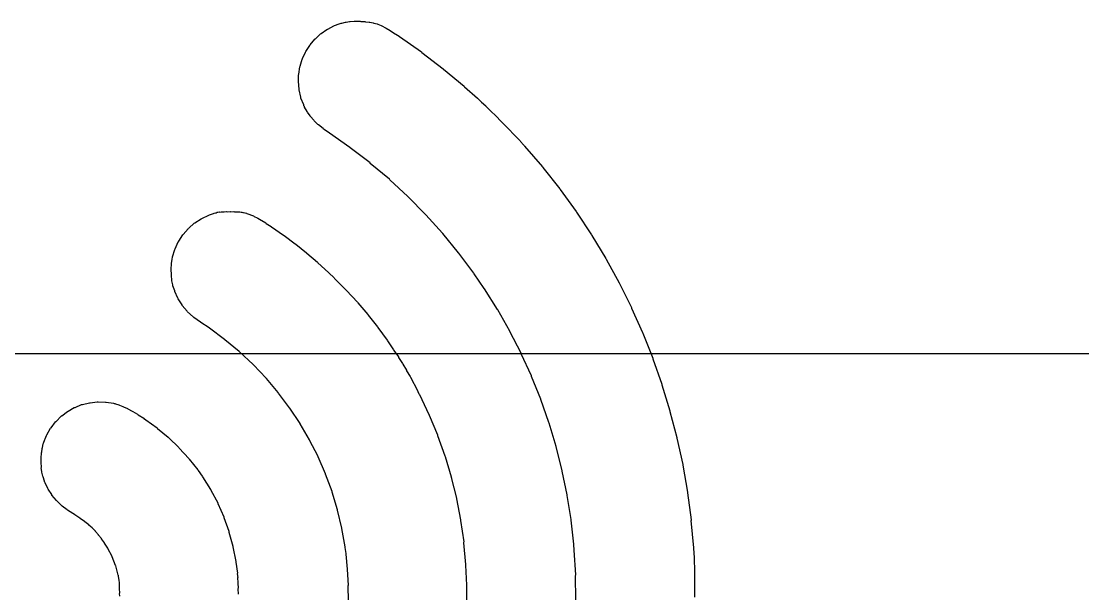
# Model space of a CAD drawing. Extents: x 89 to 133.4, y -135.3 to -104.8.
# Drawn here: x 100.039 to 103.138, y -129.901 to -128.229 of the extents above; entities that cross this region are included whole.
import ezdxf

# ---------------------------------------------------------------- set-up
doc = ezdxf.new("R2010")
doc.units = 0
doc.layers.add('BLACK', color=7, linetype='CONTINUOUS')

msp = doc.modelspace()

# ---------------------------------------------------------------- linework, layer by layer
at = {"layer": 'BLACK', "linetype": 'CONTINUOUS'}
for p, q in [((100.914535, -128.265035), (100.931369, -128.252811)), ((100.931369, -128.252811), (100.933154, -128.252024)), ((100.933154, -128.252024), (100.933432, -128.252072)), ((100.933432, -128.252072), (100.951811, -128.24235)), ((100.951811, -128.24235), (100.953689, -128.241822)), ((100.953689, -128.241822), (100.95373, -128.241835)), ((100.95373, -128.241835), (100.959249, -128.239418)), ((100.959249, -128.239418), (100.961169, -128.239076)), ((100.961169, -128.239076), (100.961178, -128.23908)), ((100.961178, -128.23908), (100.972665, -128.234957)), ((100.972665, -128.234957), (100.9746, -128.234715)), ((100.9746, -128.234715), (100.97465, -128.23474)), ((100.97465, -128.23474), (100.98506, -128.23183)), ((100.98506, -128.23183), (100.987008, -128.231734)), ((100.987008, -128.231734), (100.987097, -128.231787)), ((100.987097, -128.231787), (100.997505, -128.22991)), ((100.997505, -128.22991), (100.999453, -128.229998)), ((100.999453, -128.229998), (100.999535, -128.230058)), ((100.999535, -128.230058), (101.010955, -128.22907)), ((101.010955, -128.22907), (101.012887, -128.229334)), ((101.012887, -128.229334), (101.012929, -128.229372)), ((101.012929, -128.229372), (101.026386, -128.229149)), ((101.026386, -128.229149), (101.027175, -128.229311)), ((101.027175, -128.229311), (101.028662, -128.229218)), ((101.028662, -128.229218), (101.030323, -128.229603)), ((101.030323, -128.229603), (101.04238, -128.229967)), ((101.04238, -128.229967), (101.044269, -128.230452)), ((101.044269, -128.230452), (101.044279, -128.230463)), ((101.044279, -128.230463), (101.054915, -128.231392)), ((101.054915, -128.231392), (101.056773, -128.231988)), ((101.056773, -128.231988), (101.056813, -128.232039)), ((101.056813, -128.232039), (101.066714, -128.233709)), ((101.066714, -128.233709), (101.068517, -128.234454)), ((101.068517, -128.234454), (101.068572, -128.234536)), ((101.068572, -128.234536), (101.078246, -128.237132)), ((101.078246, -128.237132), (101.07997, -128.238045)), ((101.07997, -128.238045), (101.080019, -128.238137)), ((101.080019, -128.238137), (101.089953, -128.241852)), ((101.089953, -128.241852), (101.091583, -128.242923)), ((101.091583, -128.242923), (101.091614, -128.242997)), ((101.091614, -128.242997), (101.102291, -128.248037)), ((101.102291, -128.248037), (101.103829, -128.249237)), ((101.103829, -128.249237), (101.103842, -128.249276)), ((101.103842, -128.249276), (101.115752, -128.255853)), ((101.115752, -128.255853), (101.117214, -128.257144)), ((101.117214, -128.257144), (101.117215, -128.257149)), ((101.117215, -128.257149), (101.130864, -128.265486)), ((100.882644, -128.298061), (100.895754, -128.281728)), ((100.895754, -128.281728), (100.897268, -128.280498)), ((100.897268, -128.280498), (100.897524, -128.280473)), ((100.897524, -128.280473), (100.912605, -128.266046)), ((100.912605, -128.266046), (100.914266, -128.265025)), ((100.914266, -128.265025), (100.914535, -128.265035)), ((101.130864, -128.265486), (101.132073, -128.266644)), ((101.132073, -128.266644), (101.141662, -128.272705)), ((101.141662, -128.272705), (101.143041, -128.274085)), ((101.143041, -128.274085), (101.143049, -128.274128)), ((101.143049, -128.274128), (101.206967, -128.318875)), ((100.860226, -128.338411), (100.868743, -128.319147)), ((100.868743, -128.319147), (100.86989, -128.317569)), ((100.86989, -128.317569), (100.87013, -128.31748)), ((100.87013, -128.31748), (100.881054, -128.299533)), ((100.881054, -128.299533), (100.882396, -128.298118)), ((100.882396, -128.298118), (100.882644, -128.298061)), ((101.206967, -128.318875), (101.208309, -128.32029)), ((101.208309, -128.32029), (101.208323, -128.320372)), ((101.208323, -128.320372), (101.270336, -128.367643)), ((100.853179, -128.360542), (100.859066, -128.340253)), ((100.859066, -128.340253), (100.859992, -128.338536)), ((100.859992, -128.338536), (100.860226, -128.338411)), ((100.849248, -128.383496), (100.852275, -128.362535)), ((100.852275, -128.362535), (100.852954, -128.360706)), ((100.852954, -128.360706), (100.853179, -128.360542)), ((101.270336, -128.367643), (101.271619, -128.369112)), ((101.271619, -128.369112), (101.271629, -128.369193)), ((101.271629, -128.369193), (101.332002, -128.419198)), ((100.847954, -128.40535), (100.848172, -128.403412)), ((100.850179, -128.427651), (100.847954, -128.40535)), ((100.848172, -128.403412), (100.848312, -128.403245)), ((100.848312, -128.403245), (100.848624, -128.385558)), ((100.848624, -128.385558), (100.849073, -128.38366)), ((100.849073, -128.38366), (100.849248, -128.383496)), ((100.850029, -128.42789), (100.850179, -128.427651)), ((100.850082, -128.42984), (100.850029, -128.42789)), ((100.8553, -128.451275), (100.850082, -128.42984)), ((101.332002, -128.419198), (101.333226, -128.420718)), ((101.333226, -128.420718), (101.33323, -128.420767)), ((101.33323, -128.420767), (101.370697, -128.453753)), ((100.855182, -128.451542), (100.8553, -128.451275)), ((100.855512, -128.453464), (100.855182, -128.451542)), ((100.863621, -128.473686), (100.855512, -128.453464)), ((100.863577, -128.473814), (100.863621, -128.473686)), ((100.864063, -128.475703), (100.863577, -128.473814)), ((100.865675, -128.478595), (100.864063, -128.475703)), ((101.370697, -128.453753), (101.371739, -128.455137)), ((101.371739, -128.455137), (101.381896, -128.464201)), ((101.381896, -128.464201), (101.382897, -128.465593)), ((101.382897, -128.465593), (101.394798, -128.476567)), ((100.866083, -128.47989), (100.865675, -128.478595)), ((100.87336, -128.492514), (100.866083, -128.47989)), ((100.873333, -128.492662), (100.87336, -128.492514)), ((100.874102, -128.494454), (100.873333, -128.492662)), ((100.882296, -128.505846), (100.874102, -128.494454)), ((100.882284, -128.506011), (100.882296, -128.505846)), ((100.883241, -128.507711), (100.882284, -128.506011)), ((101.394798, -128.476567), (101.395778, -128.477971)), ((101.395778, -128.477971), (101.408965, -128.490408)), ((101.408965, -128.490408), (101.40993, -128.491817)), ((101.40993, -128.491817), (101.423946, -128.50526)), ((101.423946, -128.50526), (101.4249, -128.506676)), ((101.4249, -128.506676), (101.439287, -128.520669)), ((100.892758, -128.518321), (100.883241, -128.507711)), ((100.892762, -128.518471), (100.892758, -128.518321)), ((100.893886, -128.520065), (100.892762, -128.518471)), ((100.905154, -128.530348), (100.893886, -128.520065)), ((100.905166, -128.530458), (100.905154, -128.530348)), ((100.906419, -128.531953), (100.905166, -128.530458)), ((100.919886, -128.542368), (100.906419, -128.531953)), ((101.439287, -128.520669), (101.440232, -128.522091)), ((101.440232, -128.522091), (101.454534, -128.536173)), ((101.454534, -128.536173), (101.455469, -128.537599)), ((101.455469, -128.537599), (101.46923, -128.551309)), ((100.919898, -128.542433), (100.919886, -128.542368)), ((100.921241, -128.543848), (100.919898, -128.542433)), ((100.937467, -128.554917), (100.921241, -128.543848)), ((100.938616, -128.556124), (100.937467, -128.554917)), ((100.998055, -128.597517), (100.938616, -128.556124)), ((101.46923, -128.551309), (101.470151, -128.552733)), ((101.470151, -128.552733), (101.48292, -128.565618)), ((101.48292, -128.565618), (101.483823, -128.567037)), ((101.483823, -128.567037), (101.495149, -128.578639)), ((100.999042, -128.59865), (100.998055, -128.597517)), ((101.057048, -128.64297), (100.999042, -128.59865)), ((101.495149, -128.578639), (101.496027, -128.580049)), ((101.496027, -128.580049), (101.505467, -128.589919)), ((101.505467, -128.589919), (101.505908, -128.590647)), ((101.505908, -128.590647), (101.507286, -128.591953)), ((101.507286, -128.591953), (101.508277, -128.593633)), ((101.508277, -128.593633), (101.508275, -128.593668)), ((101.508275, -128.593668), (101.560693, -128.654477)), ((101.057979, -128.644142), (101.057048, -128.64297)), ((101.113597, -128.690749), (101.057979, -128.644142)), ((101.560693, -128.654477), (101.561646, -128.656179)), ((101.561646, -128.656179), (101.561639, -128.656263)), ((101.561639, -128.656263), (101.611289, -128.718848)), ((101.114472, -128.691959), (101.113597, -128.690749)), ((101.167711, -128.740866), (101.114472, -128.691959)), ((101.611289, -128.718848), (101.612172, -128.720588)), ((101.612172, -128.720588), (101.612161, -128.720672)), ((101.612161, -128.720672), (101.658985, -128.784932)), ((101.168531, -128.742116), (101.167711, -128.740866)), ((101.21941, -128.793338), (101.168531, -128.742116)), ((100.618161, -128.786249), (100.622348, -128.785629)), ((100.622348, -128.785629), (100.62397, -128.785792)), ((100.62397, -128.785792), (100.629467, -128.785322)), ((100.629467, -128.785322), (100.631016, -128.785563)), ((100.631016, -128.785563), (100.638527, -128.785199)), ((100.638527, -128.785199), (100.639989, -128.78547)), ((100.639989, -128.78547), (100.648536, -128.785178)), ((100.648536, -128.785178), (100.65, -128.785466)), ((100.65, -128.785466), (100.659864, -128.785209)), ((100.659864, -128.785209), (100.66128, -128.785494)), ((100.66128, -128.785494), (100.66855, -128.78535)), ((100.66855, -128.78535), (100.66996, -128.785654)), ((101.658985, -128.784932), (101.659795, -128.786706)), ((100.5459, -128.818145), (100.564121, -128.805743)), ((100.564121, -128.805743), (100.565928, -128.805009)), ((100.565928, -128.805009), (100.566201, -128.805065)), ((100.566201, -128.805065), (100.58634, -128.795092)), ((100.58634, -128.795092), (100.58823, -128.794612)), ((100.58823, -128.794612), (100.588377, -128.794664)), ((100.588377, -128.794664), (100.600324, -128.79015)), ((100.600324, -128.79015), (100.601812, -128.789938)), ((100.601812, -128.789938), (100.606198, -128.788401)), ((100.606198, -128.788401), (100.607561, -128.788275)), ((100.607561, -128.788275), (100.611292, -128.787122)), ((100.611292, -128.787122), (100.612864, -128.787046)), ((100.612864, -128.787046), (100.616483, -128.786208)), ((100.616483, -128.786208), (100.618161, -128.786249)), ((100.66996, -128.785654), (100.675347, -128.785673)), ((100.675347, -128.785673), (100.676814, -128.786039)), ((100.676814, -128.786039), (100.68099, -128.786261)), ((100.68099, -128.786261), (100.682519, -128.786737)), ((100.682519, -128.786737), (100.686155, -128.7872)), ((100.686155, -128.7872), (100.687621, -128.787785)), ((100.687621, -128.787785), (100.691407, -128.788549)), ((100.691407, -128.788549), (100.692577, -128.789114)), ((100.692577, -128.789114), (100.696178, -128.789974)), ((100.696178, -128.789974), (100.697712, -128.790788)), ((100.697712, -128.790788), (100.706626, -128.793534)), ((100.706626, -128.793534), (100.708314, -128.794512)), ((100.708314, -128.794512), (100.708321, -128.794526)), ((100.708321, -128.794526), (100.717077, -128.797865)), ((100.717077, -128.797865), (100.718698, -128.798951)), ((100.718698, -128.798951), (100.718707, -128.798972)), ((100.718707, -128.798972), (100.727943, -128.80322)), ((100.727943, -128.80322), (100.72949, -128.804409)), ((100.72949, -128.804409), (100.729494, -128.80442)), ((100.729494, -128.80442), (100.739725, -128.809863)), ((100.739725, -128.809863), (100.741182, -128.811116)), ((100.741182, -128.811116), (100.752955, -128.818065)), ((101.220172, -128.794624), (101.21941, -128.793338)), ((101.268707, -128.848181), (101.220172, -128.794624)), ((101.659795, -128.786706), (101.659781, -128.786789)), ((101.659781, -128.786789), (101.703748, -128.852655)), ((100.512025, -128.85171), (100.52596, -128.834982)), ((100.52596, -128.834982), (100.527495, -128.833779)), ((100.527495, -128.833779), (100.527777, -128.833757)), ((100.527777, -128.833757), (100.54393, -128.819105)), ((100.54393, -128.819105), (100.545618, -128.818127)), ((100.545618, -128.818127), (100.5459, -128.818145)), ((100.752955, -128.818065), (100.754305, -128.819328)), ((100.754305, -128.819328), (100.768182, -128.828109)), ((100.768182, -128.828109), (100.768238, -128.828165)), ((100.768238, -128.828165), (100.768312, -128.828197)), ((100.768312, -128.828197), (100.769635, -128.829544)), ((100.769635, -128.829544), (100.804692, -128.853506)), ((100.488395, -128.893838), (100.497427, -128.873476)), ((100.497427, -128.873476), (100.498574, -128.871899)), ((100.498574, -128.871899), (100.498836, -128.871802)), ((100.498836, -128.871802), (100.510398, -128.853174)), ((100.510398, -128.853174), (100.511751, -128.85177)), ((100.511751, -128.85177), (100.512025, -128.85171)), ((100.804692, -128.853506), (100.806045, -128.854911)), ((100.806045, -128.854911), (100.806052, -128.854951)), ((100.806052, -128.854951), (100.838884, -128.878985)), ((101.269408, -128.849498), (101.268707, -128.848181)), ((101.315608, -128.905397), (101.269408, -128.849498)), ((101.703748, -128.852655), (101.704485, -128.854461)), ((101.704485, -128.854461), (101.704468, -128.854544)), ((101.704468, -128.854544), (101.745553, -128.921944)), ((100.48092, -128.917505), (100.487231, -128.895686)), ((100.487231, -128.895686), (100.488153, -128.893968)), ((100.488153, -128.893968), (100.488395, -128.893838)), ((100.838884, -128.878985), (100.840191, -128.880433)), ((100.840191, -128.880433), (100.840198, -128.880481)), ((100.840198, -128.880481), (100.871622, -128.905247)), ((100.871622, -128.905247), (100.872876, -128.906742)), ((100.872876, -128.906742), (100.872881, -128.906791)), ((100.872881, -128.906791), (100.903705, -128.932949)), ((101.316252, -128.906749), (101.315608, -128.905397)), ((101.360126, -128.965001), (101.316252, -128.906749)), ((100.477028, -128.952648), (100.477271, -128.938548)), ((100.477271, -128.938548), (100.477726, -128.936651)), ((100.477726, -128.936651), (100.477799, -128.936582)), ((100.477799, -128.936582), (100.479079, -128.924023)), ((100.479079, -128.924023), (100.479563, -128.922569)), ((100.479563, -128.922569), (100.480022, -128.919392)), ((100.480022, -128.919392), (100.480783, -128.917596)), ((100.480783, -128.917596), (100.48092, -128.917505)), ((100.903705, -128.932949), (100.904904, -128.934488)), ((100.904904, -128.934488), (100.904907, -128.934533)), ((100.904907, -128.934533), (100.935936, -128.962746)), ((101.745553, -128.921944), (101.746215, -128.923779)), ((101.746215, -128.923779), (101.746194, -128.923861)), ((101.746194, -128.923861), (101.784366, -128.992729)), ((100.476661, -128.954626), (100.476979, -128.952702)), ((100.477445, -128.969179), (100.476661, -128.954626)), ((100.476979, -128.952702), (100.477028, -128.952648)), ((100.477218, -128.971185), (100.477395, -128.969242)), ((100.479002, -128.985103), (100.477218, -128.971185)), ((100.477395, -128.969242), (100.477445, -128.969179)), ((100.935936, -128.962746), (100.937033, -128.964256)), ((100.937033, -128.964256), (100.952345, -128.97862)), ((101.36073, -128.966414), (101.360126, -128.965001)), ((101.390619, -129.009373), (101.36073, -128.966414)), ((100.478933, -128.985208), (100.479002, -128.985103)), ((100.478935, -128.987158), (100.478933, -128.985208)), ((100.481669, -128.999299), (100.478935, -128.987158)), ((100.481599, -128.999434), (100.481669, -128.999299)), ((100.48181, -129.001373), (100.481599, -128.999434)), ((100.486911, -129.016532), (100.48181, -129.001373)), ((100.952345, -128.97862), (100.953455, -128.980224)), ((100.953455, -128.980224), (100.953455, -128.980245)), ((100.953455, -128.980245), (100.987509, -129.014231)), ((101.784366, -128.992729), (101.784952, -128.99459)), ((101.784952, -128.99459), (101.784927, -128.994672)), ((101.784927, -128.994672), (101.82016, -129.064936)), ((100.486841, -129.016718), (100.486911, -129.016532)), ((100.487274, -129.01862), (100.486841, -129.016718)), ((100.49621, -129.037776), (100.487274, -129.01862)), ((100.987509, -129.014231), (100.988582, -129.01586)), ((100.988582, -129.01586), (100.988581, -129.015913)), ((100.988581, -129.015913), (101.020031, -129.049573)), ((101.391155, -129.010778), (101.390619, -129.009373)), ((101.429349, -129.07088), (101.391155, -129.010778)), ((100.496148, -129.038051), (100.49621, -129.037776)), ((100.496843, -129.039874), (100.496148, -129.038051)), ((100.508256, -129.057406), (100.496843, -129.039874)), ((100.508233, -129.057685), (100.508256, -129.057406)), ((100.509176, -129.059393), (100.508233, -129.057685)), ((100.523204, -129.075499), (100.509176, -129.059393)), ((101.020031, -129.049573), (101.021046, -129.051239)), ((101.021046, -129.051239), (101.021043, -129.051299)), ((101.021043, -129.051299), (101.050436, -129.085292)), ((100.523216, -129.075756), (100.523204, -129.075499)), ((100.524373, -129.077327), (100.523216, -129.075756)), ((100.541169, -129.092208), (100.524373, -129.077327)), ((100.541204, -129.092425), (100.541169, -129.092208)), ((100.542531, -129.093854), (100.541204, -129.092425)), ((100.562124, -129.107609), (100.542531, -129.093854)), ((101.050436, -129.085292), (101.051386, -129.086995)), ((101.051386, -129.086995), (101.05138, -129.087059)), ((101.05138, -129.087059), (101.07927, -129.122049)), ((101.429818, -129.072298), (101.429349, -129.07088)), ((101.465246, -129.134099), (101.429818, -129.072298)), ((101.82016, -129.064936), (101.820668, -129.066819)), ((101.820668, -129.066819), (101.82064, -129.0669)), ((101.82064, -129.0669), (101.852904, -129.138495)), ((100.562128, -129.107627), (100.562124, -129.107609)), ((100.563503, -129.10901), (100.562128, -129.107627)), ((100.587743, -129.124898), (100.563503, -129.10901)), ((100.588683, -129.125934), (100.587743, -129.124898)), ((100.632707, -129.158097), (100.588683, -129.125934)), ((101.07927, -129.122049), (101.080151, -129.12379)), ((101.080151, -129.12379), (101.080143, -129.123851)), ((101.080143, -129.123851), (101.107084, -129.160512)), ((101.465649, -129.135536), (101.465246, -129.134099)), ((101.498254, -129.198892), (101.465649, -129.135536)), ((101.852904, -129.138495), (101.853334, -129.140397)), ((101.853334, -129.140397), (101.853302, -129.140478)), ((101.853302, -129.140478), (101.882568, -129.213333)), ((100.633575, -129.159175), (100.632707, -129.158097)), ((100.675426, -129.193704), (100.633575, -129.159175)), ((101.107084, -129.160512), (101.107896, -129.162286)), ((101.107896, -129.162286), (101.107892, -129.16231)), ((101.107892, -129.16231), (101.126064, -129.188537)), ((109.7, -129.2), (91.86358, -129.2)), ((100.67623, -129.194832), (100.675426, -129.193704)), ((100.715834, -129.23161), (100.67623, -129.194832)), ((101.126064, -129.188537), (101.126782, -129.190242)), ((101.126782, -129.190242), (101.139725, -129.209527)), ((101.139725, -129.209527), (101.140398, -129.211212)), ((101.140398, -129.211212), (101.151955, -129.229027)), ((101.498594, -129.20035), (101.498254, -129.198892)), ((101.528326, -129.265119), (101.498594, -129.20035)), ((101.882568, -129.213333), (101.882919, -129.215252)), ((101.882919, -129.215252), (101.882884, -129.21533)), ((101.882884, -129.21533), (101.909123, -129.289378)), ((100.716571, -129.232783), (100.715834, -129.23161)), ((100.753851, -129.27169), (100.716571, -129.232783)), ((101.151955, -129.229027), (101.15261, -129.230748)), ((101.15261, -129.230748), (101.163271, -129.247925)), ((101.163271, -129.247925), (101.163894, -129.249671)), ((101.163894, -129.249671), (101.174168, -129.267079)), ((100.754517, -129.272902), (100.753851, -129.27169)), ((100.78939, -129.313811), (100.754517, -129.272902)), ((101.174168, -129.267079), (101.174753, -129.268842)), ((101.174753, -129.268842), (101.185141, -129.287345)), ((101.528601, -129.266592), (101.528326, -129.265119)), ((101.555407, -129.332634), (101.528601, -129.266592)), ((101.185141, -129.287345), (101.185685, -129.289107)), ((101.185685, -129.289107), (101.196685, -129.309577)), ((101.196685, -129.309577), (101.197085, -129.310957)), ((101.197085, -129.310957), (101.200845, -129.317769)), ((101.909123, -129.289378), (101.909393, -129.29131)), ((101.909393, -129.29131), (101.909356, -129.291386)), ((101.909356, -129.291386), (101.932539, -129.366557)), ((100.217412, -129.348604), (100.237747, -129.343209)), ((100.237747, -129.343209), (100.239695, -129.343117)), ((100.239695, -129.343117), (100.239922, -129.343253)), ((100.239922, -129.343253), (100.261015, -129.340591)), ((100.261015, -129.340591), (100.262958, -129.34076)), ((100.262958, -129.34076), (100.263167, -129.340927)), ((100.263167, -129.340927), (100.284765, -129.34113)), ((100.284765, -129.34113), (100.286668, -129.341557)), ((100.286668, -129.341557), (100.286857, -129.341756)), ((100.286857, -129.341756), (100.308706, -129.344959)), ((100.789988, -129.315065), (100.78939, -129.313811)), ((100.822382, -129.357863), (100.789988, -129.315065)), ((101.200845, -129.317769), (101.201372, -129.319647)), ((101.201372, -129.319647), (101.201359, -129.319685)), ((101.201359, -129.319685), (101.229072, -129.377143)), ((101.555615, -129.334118), (101.555407, -129.332634)), ((101.579441, -129.40129), (101.555615, -129.334118)), ((100.157192, -129.381505), (100.173737, -129.368668)), ((100.173737, -129.368668), (100.175495, -129.367824)), ((100.175495, -129.367824), (100.175757, -129.367861)), ((100.175757, -129.367861), (100.19382, -129.35738)), ((100.19382, -129.35738), (100.195675, -129.356779)), ((100.195675, -129.356779), (100.195928, -129.35685)), ((100.195928, -129.35685), (100.215252, -129.34885)), ((100.215252, -129.34885), (100.21717, -129.3485)), ((100.21717, -129.3485), (100.217412, -129.348604)), ((100.308706, -129.344959), (100.309891, -129.345401)), ((100.309891, -129.345401), (100.312021, -129.345745)), ((100.312021, -129.345745), (100.313742, -129.346541)), ((100.313742, -129.346541), (100.323708, -129.349181)), ((100.323708, -129.349181), (100.325436, -129.350087)), ((100.325436, -129.350087), (100.325469, -129.350148)), ((100.325469, -129.350148), (100.335939, -129.353854)), ((100.335939, -129.353854), (100.337588, -129.354894)), ((100.337588, -129.354894), (100.337613, -129.354951)), ((100.337613, -129.354951), (100.348925, -129.35992)), ((100.348925, -129.35992), (100.350495, -129.361076)), ((100.350495, -129.361076), (100.350509, -129.361115)), ((100.350509, -129.361115), (100.363047, -129.367567)), ((100.363047, -129.367567), (100.364547, -129.368813)), ((100.364547, -129.368813), (100.364552, -129.36883)), ((100.364552, -129.36883), (100.378707, -129.376986)), ((100.822905, -129.359148), (100.822382, -129.357863)), ((100.852738, -129.403713), (100.822905, -129.359148)), ((101.932539, -129.366557), (101.932729, -129.368498)), ((101.932729, -129.368498), (101.932689, -129.368572)), ((101.932689, -129.368572), (101.952786, -129.444799)), ((100.126039, -129.416172), (100.138784, -129.398978)), ((100.138784, -129.398978), (100.140249, -129.39769)), ((100.140249, -129.39769), (100.140522, -129.397653)), ((100.140522, -129.397653), (100.155295, -129.382578)), ((100.155295, -129.382578), (100.156923, -129.381504)), ((100.156923, -129.381504), (100.157192, -129.381505)), ((100.378707, -129.376986), (100.380144, -129.378294)), ((100.380144, -129.378294), (100.396319, -129.388384)), ((100.396319, -129.388384), (100.397254, -129.389292)), ((100.397254, -129.389292), (100.401562, -129.391894)), ((100.401562, -129.391894), (100.40294, -129.393274)), ((100.40294, -129.393274), (100.402951, -129.393334)), ((100.402951, -129.393334), (100.43541, -129.416576)), ((100.853186, -129.405024), (100.852738, -129.403713)), ((100.880383, -129.451235), (100.853186, -129.405024)), ((101.229072, -129.377143), (101.229549, -129.379034)), ((101.229549, -129.379034), (101.229514, -129.379129)), ((101.229514, -129.379129), (101.254057, -129.437195)), ((101.579583, -129.402781), (101.579441, -129.40129)), ((101.600378, -129.470943), (101.579583, -129.402781)), ((100.114096, -129.436825), (100.124497, -129.417727)), ((100.124497, -129.417727), (100.125769, -129.416248)), ((100.125769, -129.416248), (100.126039, -129.416172)), ((100.43541, -129.416576), (100.436731, -129.418012)), ((100.436731, -129.418012), (100.436752, -129.418151)), ((100.436752, -129.418151), (100.468188, -129.444211)), ((100.100653, -129.474435), (100.102984, -129.463431)), ((100.102984, -129.463431), (100.103799, -129.461659)), ((100.103799, -129.461659), (100.103915, -129.461587)), ((100.103915, -129.461587), (100.107477, -129.450576)), ((100.107477, -129.450576), (100.108471, -129.448898)), ((100.108471, -129.448898), (100.108533, -129.448867)), ((100.108533, -129.448867), (100.112812, -129.438483)), ((100.112812, -129.438483), (100.113934, -129.436888)), ((100.113934, -129.436888), (100.114096, -129.436825)), ((100.468188, -129.444211), (100.469405, -129.445736)), ((100.469405, -129.445736), (100.469416, -129.445869)), ((100.469416, -129.445869), (100.499297, -129.474241)), ((100.880754, -129.452571), (100.880383, -129.451235)), ((100.905234, -129.500307), (100.880754, -129.452571)), ((101.254057, -129.437195), (101.25444, -129.439107)), ((101.25444, -129.439107), (101.2544, -129.439202)), ((101.2544, -129.439202), (101.275777, -129.497937)), ((101.952786, -129.444799), (101.952896, -129.446747)), ((101.952896, -129.446747), (101.952852, -129.44682)), ((101.952852, -129.44682), (101.969835, -129.524031)), ((100.097467, -129.504467), (100.098036, -129.490316)), ((100.098036, -129.490316), (100.098535, -129.48843)), ((100.098535, -129.48843), (100.098582, -129.488388)), ((100.098582, -129.488388), (100.099921, -129.476355)), ((100.099921, -129.476355), (100.100556, -129.47451)), ((100.100556, -129.47451), (100.100653, -129.474435)), ((100.499297, -129.474241), (100.500409, -129.475844)), ((100.500409, -129.475844), (100.500411, -129.475975)), ((100.500411, -129.475975), (100.528287, -129.506214)), ((101.275777, -129.497937), (101.276062, -129.499866)), ((101.600453, -129.472436), (101.600378, -129.470943)), ((101.618162, -129.541445), (101.600453, -129.472436)), ((100.096843, -129.518279), (100.097146, -129.516352)), ((100.097654, -129.530862), (100.096843, -129.518279)), ((100.097051, -129.506374), (100.097467, -129.504468)), ((100.09715, -129.516347), (100.097051, -129.506374)), ((100.097146, -129.516352), (100.09715, -129.516347)), ((100.097467, -129.504468), (100.097467, -129.504467)), ((100.528287, -129.506214), (100.529289, -129.507888)), ((100.529289, -129.507888), (100.529282, -129.508022)), ((100.529282, -129.508022), (100.554703, -129.539676)), ((100.905527, -129.501663), (100.905234, -129.500307)), ((100.927214, -129.550808), (100.905527, -129.501663)), ((101.276062, -129.499866), (101.276016, -129.499962)), ((101.276016, -129.499962), (101.294253, -129.559473)), ((101.969865, -129.525982), (101.969818, -129.526053)), ((101.969818, -129.526053), (101.983656, -129.604182)), ((101.969835, -129.524031), (101.969865, -129.525982)), ((100.09746, -129.532905), (100.097581, -129.530959)), ((100.099296, -129.54429), (100.09746, -129.532905)), ((100.097581, -129.530959), (100.097654, -129.530862)), ((100.099229, -129.544401), (100.099296, -129.54429)), ((100.099305, -129.54635), (100.099229, -129.544401)), ((100.102325, -129.557667), (100.099305, -129.54635)), ((100.102289, -129.557741), (100.102325, -129.557667)), ((100.102524, -129.559677), (100.102289, -129.557741)), ((100.106929, -129.572119), (100.102524, -129.559677)), ((100.554703, -129.539676), (100.555589, -129.541414)), ((100.555589, -129.541414), (100.555582, -129.541471)), ((100.555582, -129.541471), (100.567336, -129.557608)), ((100.567336, -129.557608), (100.568126, -129.559391)), ((100.568126, -129.559391), (100.568108, -129.559491)), ((100.568108, -129.559491), (100.591493, -129.596208)), ((100.927427, -129.552175), (100.927214, -129.550808)), ((100.946241, -129.60261), (100.927427, -129.552175)), ((101.294253, -129.559473), (101.294438, -129.561415)), ((101.618169, -129.542939), (101.618162, -129.541445)), ((101.63274, -129.612653), (101.618169, -129.542939)), ((100.107232, -129.573988), (100.106929, -129.572119)), ((100.108005, -129.575621), (100.107232, -129.573988)), ((100.108298, -129.576791), (100.108005, -129.575621)), ((100.116459, -129.593312), (100.108298, -129.576791)), ((101.294438, -129.561415), (101.294387, -129.561509)), ((101.294387, -129.561509), (101.309512, -129.621907)), ((100.116408, -129.593549), (100.116459, -129.593312)), ((100.11712, -129.595365), (100.116408, -129.593549)), ((100.127804, -129.611427), (100.11712, -129.595365)), ((100.127783, -129.611643), (100.127804, -129.611427)), ((100.128701, -129.613363), (100.127783, -129.611643)), ((100.141382, -129.628311), (100.128701, -129.613363)), ((100.591493, -129.596208), (100.592184, -129.598032)), ((100.592184, -129.598032), (100.59215, -129.598175)), ((100.59215, -129.598175), (100.612493, -129.635872)), ((100.946372, -129.603984), (100.946241, -129.60261)), ((100.962235, -129.655587), (100.946372, -129.603984)), ((101.309512, -129.621907), (101.309596, -129.623856)), ((101.632679, -129.614143), (101.63274, -129.612653)), ((101.64406, -129.684421), (101.632679, -129.614143)), ((101.983606, -129.606132), (101.983556, -129.606201)), ((101.983556, -129.606201), (101.99422, -129.685181)), ((101.983656, -129.604182), (101.983606, -129.606132)), ((100.141387, -129.628529), (100.141382, -129.628311)), ((100.1425, -129.63013), (100.141387, -129.628529)), ((100.156646, -129.643307), (100.1425, -129.63013)), ((100.156683, -129.643553), (100.156646, -129.643307)), ((100.157994, -129.644997), (100.156683, -129.643553)), ((100.172887, -129.655617), (100.157994, -129.644997)), ((100.612493, -129.635872), (100.613051, -129.637741)), ((100.613051, -129.637741), (100.613005, -129.637887)), ((100.613005, -129.637887), (100.630337, -129.676667)), ((101.309596, -129.623856), (101.30954, -129.623947)), ((101.30954, -129.623947), (101.32158, -129.685342)), ((100.172909, -129.655714), (100.172887, -129.655617)), ((100.174322, -129.657059), (100.172909, -129.655714)), ((100.176635, -129.658306), (100.174322, -129.657059)), ((100.177277, -129.658929), (100.176635, -129.658306)), ((100.194554, -129.669704), (100.177277, -129.658929)), ((100.195597, -129.670764), (100.194554, -129.669704)), ((100.210372, -129.680418), (100.195597, -129.670764)), ((100.211307, -129.681435), (100.210372, -129.680418)), ((100.223977, -129.690305), (100.211307, -129.681435)), ((100.630337, -129.676667), (100.630754, -129.678572)), ((100.630754, -129.678572), (100.630697, -129.678717)), ((100.630697, -129.678717), (100.645065, -129.718712)), ((100.962284, -129.656965), (100.962235, -129.655587)), ((100.975116, -129.709616), (100.962284, -129.656965)), ((100.224798, -129.691286), (100.223977, -129.690305)), ((100.235764, -129.699714), (100.224798, -129.691286)), ((100.236472, -129.700666), (100.235764, -129.699714)), ((100.246131, -129.708989), (100.236472, -129.700666)), ((100.246746, -129.709938), (100.246131, -129.708989)), ((100.255488, -129.718492), (100.246746, -129.709938)), ((100.975084, -129.710992), (100.975116, -129.709616)), ((100.984799, -129.764542), (100.975084, -129.710992)), ((101.321563, -129.687293), (101.321504, -129.687379)), ((101.321504, -129.687379), (101.330481, -129.749885)), ((101.32158, -129.685342), (101.321563, -129.687293)), ((101.643931, -129.685903), (101.64406, -129.684421)), ((101.652062, -129.756555), (101.643931, -129.685903)), ((101.99409, -129.687127), (101.994037, -129.687195)), ((101.994037, -129.687195), (102.001497, -129.766952)), ((101.99422, -129.685181), (101.99409, -129.687127)), ((100.25604, -129.719475), (100.255488, -129.718492)), ((100.264255, -129.72861), (100.25604, -129.719475)), ((100.26477, -129.729661), (100.264255, -129.72861)), ((100.272835, -129.739722), (100.26477, -129.729661)), ((100.273339, -129.740873), (100.272835, -129.739722)), ((100.281642, -129.752229), (100.273339, -129.740873)), ((100.645065, -129.718712), (100.645338, -129.720644)), ((100.645338, -129.720644), (100.64527, -129.720783)), ((100.64527, -129.720783), (100.656721, -129.762132)), ((100.282083, -129.753387), (100.281642, -129.752229)), ((100.291622, -129.768001), (100.282083, -129.753387)), ((100.291916, -129.769036), (100.291622, -129.768001)), ((100.304362, -129.792603), (100.291916, -129.769036)), ((100.656721, -129.762132), (100.656849, -129.764079)), ((100.656849, -129.764079), (100.656774, -129.764207)), ((100.656774, -129.764207), (100.665352, -129.807047)), ((100.984701, -129.766033), (100.984799, -129.764542)), ((100.987378, -129.783916), (100.984701, -129.766033)), ((101.330365, -129.751832), (101.330303, -129.751912)), ((101.330303, -129.751912), (101.336245, -129.815637)), ((101.330481, -129.749885), (101.330365, -129.751832)), ((101.651877, -129.758167), (101.652062, -129.756555)), ((101.653347, -129.772386), (101.651877, -129.758167)), ((101.653152, -129.773751), (101.653347, -129.772386)), ((101.657465, -129.846234), (101.653152, -129.773751)), ((102.001287, -129.768891), (102.001282, -129.768896)), ((102.001282, -129.768896), (102.003261, -129.795692)), ((102.001497, -129.766952), (102.001287, -129.768891)), ((100.304538, -129.793625), (100.304362, -129.792603)), ((100.314521, -129.818669), (100.304538, -129.793625)), ((100.665352, -129.807047), (100.665338, -129.808998)), ((100.987238, -129.785276), (100.987378, -129.783916)), ((100.991705, -129.829112), (100.987238, -129.785276)), ((102.003261, -129.795692), (102.00304, -129.797306)), ((102.00304, -129.797306), (102.003774, -129.807932)), ((102.003774, -129.807932), (102.003512, -129.809604)), ((100.314597, -129.819737), (100.314521, -129.818669)), ((100.322336, -129.846785), (100.314597, -129.819737)), ((100.665338, -129.808998), (100.66528, -129.809082)), ((100.66528, -129.809082), (100.669749, -129.840651)), ((100.99149, -129.830531), (100.991705, -129.829112)), ((100.993913, -129.875623), (100.99149, -129.830531)), ((101.336032, -129.817576), (101.335975, -129.817643)), ((101.335975, -129.817643), (101.338774, -129.876084)), ((101.336245, -129.815637), (101.336032, -129.817576)), ((102.003512, -129.809604), (102.004163, -129.823285)), ((102.004163, -129.823285), (102.003873, -129.824958)), ((102.003873, -129.824958), (102.004427, -129.841485)), ((100.322361, -129.848132), (100.322336, -129.846785)), ((100.322999, -129.850268), (100.322361, -129.848132)), ((100.322992, -129.85102), (100.322999, -129.850268)), ((100.324137, -129.855825), (100.322992, -129.85102)), ((100.324081, -129.856754), (100.324137, -129.855825)), ((100.324977, -129.861599), (100.324081, -129.856754)), ((100.324873, -129.86252), (100.324977, -129.861599)), ((100.325577, -129.868046), (100.324873, -129.86252)), ((100.325421, -129.869056), (100.325577, -129.868046)), ((100.325972, -129.875887), (100.325421, -129.869056)), ((100.669749, -129.840651), (100.669621, -129.842562)), ((100.669621, -129.842562), (100.670758, -129.853196)), ((100.670758, -129.853196), (100.670543, -129.855029)), ((100.670543, -129.855029), (100.67143, -129.868143)), ((100.67143, -129.868143), (100.671161, -129.8699)), ((100.671161, -129.8699), (100.671782, -129.884766)), ((101.657187, -129.847706), (101.657465, -129.846234)), ((101.658238, -129.919937), (101.657187, -129.847706)), ((102.004427, -129.841485), (102.004117, -129.843168)), ((102.004117, -129.843168), (102.004565, -129.862287)), ((102.004565, -129.862287), (102.004238, -129.863984)), ((102.004238, -129.863984), (102.004574, -129.885443)), ((100.325763, -129.877046), (100.325972, -129.875887)), ((100.326196, -129.885834), (100.325763, -129.877046)), ((100.325942, -129.887144), (100.326196, -129.885834)), ((100.32629, -129.898561), (100.325942, -129.887144)), ((100.326003, -129.899996), (100.32629, -129.898561)), ((100.326267, -129.90807), (100.326003, -129.899996)), ((100.671782, -129.884766), (100.671475, -129.886491)), ((100.671475, -129.886491), (100.671828, -129.902356)), ((100.99363, -129.877047), (100.993913, -129.875623)), ((100.993993, -129.922445), (100.99363, -129.877047)), ((101.338473, -129.878011), (101.338409, -129.87808)), ((101.338409, -129.87808), (101.33847, -129.942162)), ((101.338774, -129.876084), (101.338473, -129.878011)), ((102.004574, -129.885443), (102.004235, -129.887147)), ((102.004235, -129.887147), (102.004454, -129.910701))]:
    msp.add_line(p, q, dxfattribs=at)

doc.saveas('drawing.dxf')
